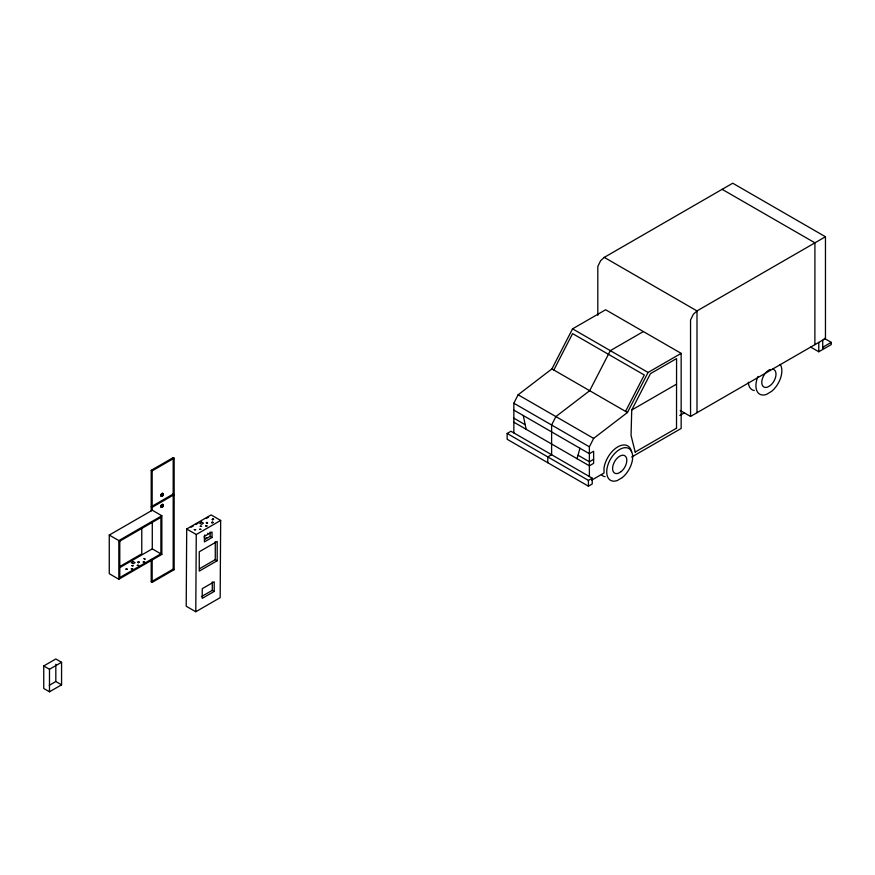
<?xml version="1.0" encoding="UTF-8"?>
<svg xmlns="http://www.w3.org/2000/svg" width="875" height="875" viewBox="0 0 875 875"><rect width="100%" height="100%" fill="white"/><g stroke="black" fill="none" stroke-linecap="round" stroke-linejoin="round"><path stroke-width="1.31" d="M186.703 529.003L186.211 606.222L195.781 611.745L220.172 597.658L220.664 520.428L211.105 514.916L186.703 529.003L196.262 534.516L220.664 520.428M195.781 611.745L196.262 534.516M676.517 428.192L676.572 358.575L650.464 373.647L631.728 410.025L631.05 435.433L635.195 452.047M138.841 561.98L137.878 562.242L138.556 562.712M145.173 558.961C143.905 559.541 144.561 558.261 144.178 558.534M213.216 519.061C214.769 519.892 211.389 518.317 212.559 519.739M137.878 562.242L139.18 562.209L138.589 562.712M143.358 561.761L144.594 561.98L143.434 562.253M212.953 522.605L211.706 522.703M577.062 458.697L579.928 448.252M513.844 432.917L513.844 403.211L518.12 394.789L551.917 368.9L572.556 328.847L605.62 309.761L681.155 353.369L681.155 428.466L631.608 457.067M589.378 476.514L589.378 446.819L593.644 438.386L627.452 412.497L648.08 372.455L681.155 353.369M553.831 370.005L572.578 333.605L644.284 375.003L625.537 411.392M137.878 562.231L139.18 562.198M144.025 558.6L144.856 559.212M143.336 561.783L144.397 561.706M212.319 519.608L213.544 519.498M212.877 522.309L211.63 522.583L212.931 522.627M680.214 410.473L690.55 416.445L825.464 338.548L825.464 236.753L732.725 183.214L604.264 257.381L600.644 260.684L597.811 266.448L597.811 315.361M151.211 510.847L151.211 470.323L173.195 457.625L174.158 458.183L174.158 569.68L152.162 582.367L151.211 581.82L151.211 559.978M151.211 470.323L152.162 470.87L174.158 458.183M109.266 535.073L152.283 510.234L161.842 515.758L161.842 554.389L118.825 579.228L109.266 573.705L109.266 535.073L118.825 540.586L161.842 515.758M119.777 541.144L160.891 517.409L160.891 553.842L119.777 577.577L119.777 540.903M119.777 566.53L141.761 553.842L141.761 528.205M119.722 567.667L152.283 548.877L161.842 554.389M191.144 527.209L193.452 525.875M195.77 524.541L198.089 523.206M206.183 518.525L208.502 517.191M204.673 539.547L210.131 536.386L212.045 537.491L212.045 531.978L204.4 536.386L204.4 541.909L212.045 537.491M151.211 581.82L173.195 569.122L174.158 569.68M199.587 568.695L215.272 559.639L217.186 560.744L217.186 541.428L199.259 551.775L199.259 571.102L217.186 560.744M43.75 665.941L55.825 658.973L61.567 662.288L61.567 684.83L49.481 691.786L43.75 688.483L43.75 665.941L49.481 669.255L61.567 662.288M643.388 331.559L610.312 350.656L589.684 390.698L555.888 416.587L551.611 425.02L551.611 454.716L547.783 456.925L547.783 462.722M201.425 596.619L212.286 590.352L214.2 591.445L214.2 581.787L202.245 588.689L202.245 598.347L214.2 591.445M825.464 236.753L696.992 310.92L693.372 314.223L690.55 319.988L690.55 416.445M49.241 685.311L55.825 681.516L61.567 684.83M507.15 433.464L510.978 431.255L592.244 478.177L592.244 483.973L588.416 486.183L507.15 439.261L507.15 433.464L588.416 480.386L592.244 478.177M631.728 410.025L676.517 384.169M593.622 459.32L589.378 461.77L578.025 455.219M679.798 415.483L684.523 412.759M635.173 452.058L676.572 428.159M591.631 480.156L604.056 472.981L603.98 468.169A19.863 11.473 -60 0 1 617.553 447.005A19.863 11.473 -60 0 1 631.531 451.708M831.25 342.355L823.55 346.806L823.55 349.016L831.25 344.564L831.25 342.355L824.228 338.308M810.753 347.123L818.792 351.761L822.708 349.497L822.708 340.145M144.364 562.275L143.412 562.242M212.002 522.156L212.647 522.178M207.047 522.462C204.739 522.627 209.223 522.528 206.784 523.228M206.762 523.228C204.969 522.769 208.884 523.534 207.069 522.462M213.205 519.05L212.319 519.597M722.138 189.328L814.92 242.834L814.877 344.663M604.264 257.381L696.992 310.92L696.992 412.727M572.556 328.847L648.08 372.455M551.917 368.9L627.452 412.497M518.12 394.789L593.644 438.386M513.844 403.211L589.378 446.819M513.844 410.091L589.378 453.698L593.622 451.248L593.622 463.356L589.378 465.806L513.844 422.198M513.844 418.162L525.197 424.725M523.283 415.548L526.159 429.308M818.792 342.398L818.792 351.761M588.416 480.386L588.416 486.183M215.272 541.614L215.272 559.639M212.286 581.897L212.286 590.352M210.131 531.978L210.131 536.386M173.195 457.625L173.195 569.122M152.162 470.87L152.162 510.037M152.283 522.222L152.283 548.877M152.162 559.169L152.162 582.367M118.825 540.586L118.825 579.228M55.825 664.278L55.825 681.516M49.481 669.255L49.481 691.786M207.736 533.247A2.844 1.641 -60 0 1 208.064 533.542M206.839 537.644A2.844 1.641 -60 0 1 204.586 537.873M204.378 537.425A2.844 1.641 -60 0 1 204.903 534.888M780.216 364.438A18.353 10.598 -60 0 1 771.641 391.333L766.577 394.363A18.353 10.598 -60 0 1 757.969 376.48M754.261 390.545A18.353 10.598 -60 0 1 748.333 382.233M772.745 369.141A10.073 5.819 -60 0 1 775.895 375.703A10.073 5.819 -60 0 1 770.394 385.448L767.616 387.111A10.073 5.819 -60 0 1 761.873 380.866A10.073 5.819 -60 0 1 770.153 369.458M605.084 476.678A18.353 10.598 -60 0 1 601.442 474.72M125.934 569.122L127.269 569.22L125.934 569.122M131.906 565.677L133.241 565.775L131.895 565.731M131.316 568.783L132.639 568.881L131.316 568.783M137.287 565.327L138.622 565.425L137.287 565.327M194.316 529.648L195.639 529.747L194.316 529.648M199.697 529.298L201.02 529.397L199.762 529.211M200.287 526.192L201.622 526.302L200.277 526.247M205.669 525.853L206.992 525.952L205.669 525.853M621.206 471.581L618.428 473.244A10.073 5.819 -60 0 1 613.703 463.422A10.073 5.819 -60 0 1 625.559 456.345A10.073 5.819 -60 0 1 621.206 471.581M622.453 477.466L617.389 480.495A18.353 10.598 -60 0 1 608.781 462.612A18.353 10.598 -60 0 1 630.361 449.717A18.353 10.598 -60 0 1 622.453 477.466M173.195 494.058L151.211 506.756L152.162 507.303L174.158 494.605L173.195 494.058M133.164 561.564L131.25 562.669L133.164 563.773L135.078 562.669L133.164 561.564M201.545 522.091L199.631 523.195L201.545 524.3L203.448 523.195L201.545 522.091M162.422 495.841A1.356 0.777 -60 0 0 162.903 493.73A1.356 0.777 -60 0 0 161.284 495.086A1.356 0.777 -60 0 0 162.422 495.841M162.411 496.07A1.619 0.941 -60 0 0 163.078 493.522A1.619 0.941 -60 0 0 161.12 495.064A1.619 0.941 -60 0 0 162.411 496.07M162.236 507.008A1.356 0.777 -60 0 0 163.012 504.875A1.356 0.777 -60 0 0 161.361 505.881A1.356 0.777 -60 0 0 162.236 507.008M162.323 507.172A1.619 0.941 -60 0 0 163.133 504.613A1.619 0.941 -60 0 0 161.153 505.98A1.619 0.941 -60 0 0 162.323 507.172M162.225 495.95A1.619 0.941 -60 0 0 162.881 493.413A1.619 0.941 -60 0 0 160.934 494.955A1.619 0.941 -60 0 0 162.225 495.95M162.225 495.731A1.356 0.777 -60 0 0 162.706 493.62A1.356 0.777 -60 0 0 161.098 494.977A1.356 0.777 -60 0 0 162.225 495.731M162.127 507.062A1.619 0.941 -60 0 0 162.947 504.503A1.619 0.941 -60 0 0 160.967 505.87A1.619 0.941 -60 0 0 162.127 507.062M162.039 506.898A1.356 0.777 -60 0 0 162.827 504.766A1.356 0.777 -60 0 0 161.175 505.772A1.356 0.777 -60 0 0 162.039 506.898"/></g></svg>
